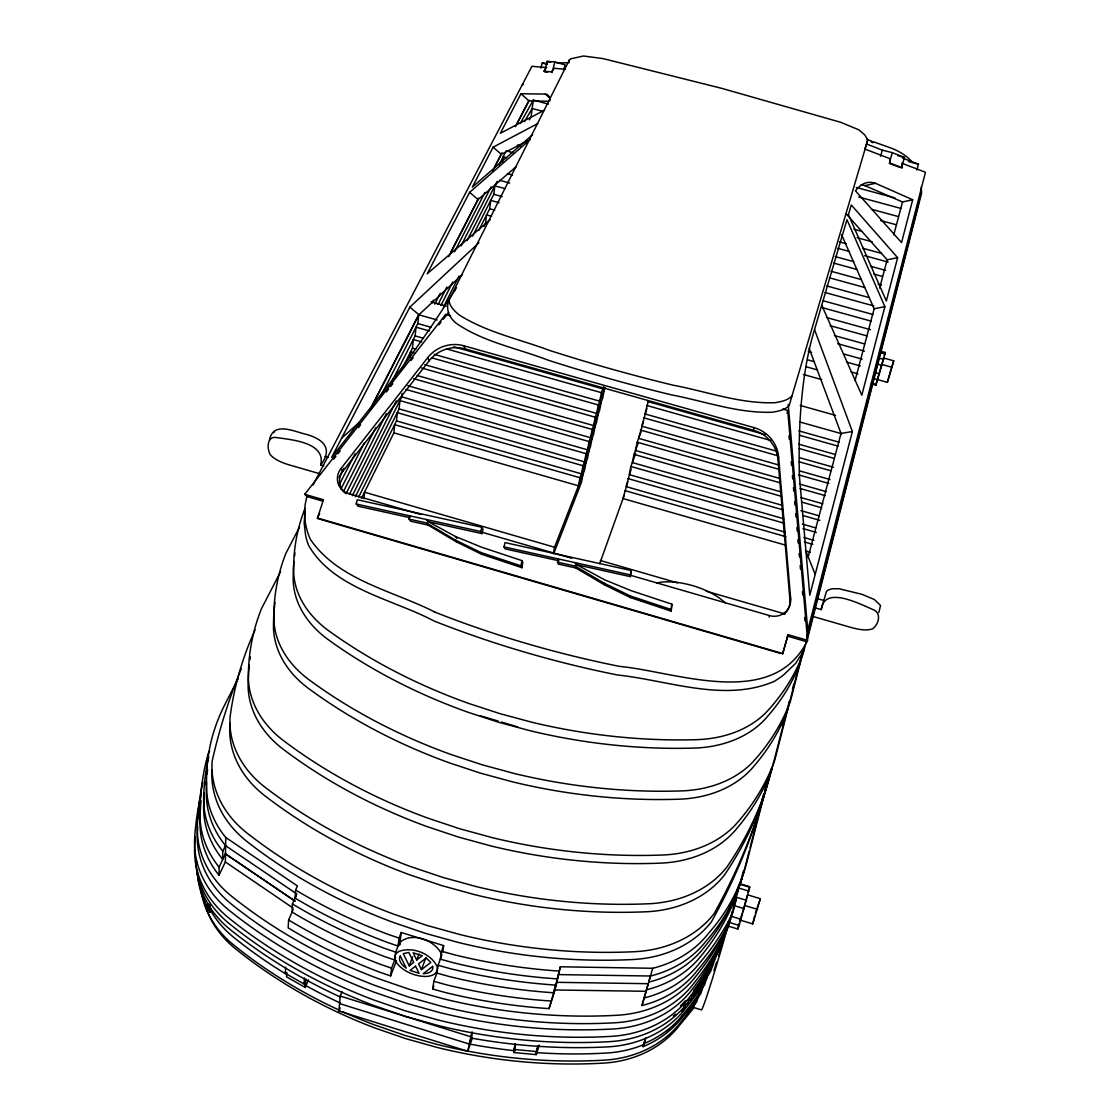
<?xml version="1.0" encoding="UTF-8"?>
<svg xmlns="http://www.w3.org/2000/svg" width="1120" height="1120" viewBox="0 0 1120 1120"><rect width="100%" height="100%" fill="white"/><g stroke="black" fill="none" stroke-linecap="round" stroke-linejoin="round"><path stroke-width="1.5" d="M210.098 904.148L208.04 908.502L208.068 903.868M211.218 909.314L209.776 912.366L209.832 904.736M238.238 678.426L224.7 704.914A243.544 198.534 6.9 0 0 206.556 780.878A114.59 93.226 0.8 0 0 225.736 837.466L225.358 861.952L219.016 875.238L219.114 867.174A114.184 93.94 0.1 0 1 200.144 810.208A311.458 256.802 10 0 1 208.166 753.844L209.65 750.932M296.94 894.054L225.47 845.628L222.768 851.256L222.656 859.418L218.484 853.846A113.806 93.38 0.4 0 1 203.77 802.914A281.456 231.98 8.6 0 1 204.33 792.96M285.6 967.274L285.264 973.308L304.066 983.99L306.11 979.16M293.188 909.538L288.61 919.968L288.176 927.892A457.912 348.628 10.3 0 0 379.932 972.258L390.586 975.912L396.48 960.722M286.804 972.356L286.552 976.836L305.228 987.476L308.42 979.888M296.184 895.398L292.404 903.966L292.082 912.072A458.57 346.878 10.4 0 0 384.034 956.354L394.702 959.994L395.682 952.14L400.232 940.478M442.68 951.916L443.646 945.588L401.226 932.512L399.042 938.098L398.048 946.05L387.352 942.396A459.578 345.618 10.4 0 1 295.134 898.142L295.61 890.036L297.43 885.934L225.736 837.466M323.736 465.85L320.712 464.982C326.13 441.854 290.388 439.768 275.338 437.374C266.546 437.01 267.106 449.372 270.312 454.804C275.128 459.998 282.03 462.63 288.638 464.73L320.502 473.942M320.712 464.982C334.166 447.356 321.384 438.55 305.9 434.252C294.63 431.76 273.098 420.854 269.444 440.076M304.066 983.99L304.472 977.984M305.228 987.476L305.732 980.028M363.972 498.722L364.49 492.198L554.526 547.232L553.392 553.63M472.276 1038.212L467.74 1051.26L338.87 1011.01L340.242 996.072L342.006 991.704M393.876 432.866L394.632 424.662L579.978 477.736L578.48 485.8L393.876 432.866L361.424 498.414M396.494 420.924L397.264 412.65L583.002 465.724L581.49 473.844L396.494 420.924L358.568 497.238M355.32 496.748L399.126 408.912L399.91 400.582L586.026 453.67L593.516 434.574L595.07 426.314M352.268 495.782L401.772 396.872L402.094 393.512M410.088 357L410.592 351.834L413.938 352.786M401.1 370.51L412.44 348.194L413.28 339.528L421.68 341.908M391.986 381.318L415.128 335.902L415.996 327.18L429.45 330.974M380.436 396.662L417.844 323.568L418.712 314.776L437.094 319.942M449.064 300.02C445.298 308.882 449.274 317.856 456.316 323.33C483.616 342.146 517.44 348.306 547.932 360.108A883.624 445.074 12.3 0 0 671.132 394.8C704.606 401.128 737.954 413.49 772.436 412.216C778.302 411.18 784.882 410.102 789.152 405.566L867.818 139.832L864.766 134.918L858.886 129.85L840.742 122.318L722.092 88.438L603.162 58.618L583.52 56L571.298 58.674L569.464 59.724L449.064 300.02C449.316 306.376 454.636 311.094 459.144 314.916C486.626 332.36 519.33 339.094 549.486 350.406A886.704 443.996 12.3 0 0 673.246 385.21C706.874 391.566 740.362 403.956 774.998 402.71C780.878 401.674 787.486 400.624 791.784 396.074M390.586 975.912L391.538 968.142L395.682 957.488M478.702 230.538L489.678 208.768L490.714 200.396L499.114 202.706M472.64 236.124L493.808 194.292L494.858 185.864L504.952 188.636M399.63 945.21L401.226 932.512M502.502 161.938L503.146 156.814L506.52 157.738M548.478 104.146L533.33 100.044L531.034 116.858L529.326 119.784M558.264 558.922L557.508 562.198L558.25 564.074L575.806 567.966L604.506 584.878L630.49 597.604L671.146 611.114L671.846 604.17L630.966 590.604L604.604 579.796L576.52 564.578L575.204 562.66L575.848 564.55L630.336 576.618L631.022 570.486L505.022 542.598L504 546.896L505.078 548.87L559.02 560.812M671.146 611.114L671.846 604.17M569.002 62.846L569.464 59.724M769.342 774.914L746.942 861.924A243.88 199.794 9.8 0 1 708.358 933.52A115.276 96.222 15.6 0 1 652.68 968.282L560.35 966.798L555.03 989.982L549.052 1008.63A457.884 348.586 10.3 0 1 445.06 992.46L432.67 989.016L433.832 981.302L437.248 972.076M441.91 954.912L438.06 965.286L436.87 973.098L449.288 976.542A458.556 346.836 10.3 0 0 553.434 992.754L558.558 974.596L650.44 976.024A114.73 96.068 15.7 0 0 705.88 941.304A242.746 199.528 9.7 0 0 743.946 871.402M443.646 945.588L441.518 951.286L440.328 959.154L452.788 962.598A459.55 345.576 10.4 0 0 557.186 978.88L560.35 966.798M409.85 515.872L409.052 519.106L410.718 521.248L428.064 525.084L456.288 541.814L481.88 554.386L521.99 567.728L521.01 565.866L521.822 560.574L481.488 547.176L455.504 536.508L427.868 521.458L426.58 519.568L428.134 521.696L481.992 533.61L483.028 529.34L481.81 527.254L357.294 499.758L356.216 504.014L358.204 506.24L409.85 517.65M521.99 567.728L522.802 562.464L521.822 560.574M728 922.054L739.214 925.456L749.7 887.194L740.138 884.31M305.144 511.112L304.136 522.816L305.564 535.094A128.268 93.576 6.3 0 0 308.364 544.95C333.032 588.784 393.274 599.256 433.958 620.97A673.946 415.072 11.9 0 0 523.838 651.868A673.932 415.072 11.9 0 0 617.526 674.996C668.346 680.316 724.486 702.884 774.354 681.296A129.486 95.774 14.4 0 0 783.72 674.828L795.802 663.18L804.034 650.244M784.042 614.194A16.534 16.31 25.8 0 0 789.964 600.264L777.98 459.494A33.768 33.082 7.6 0 0 753.522 430.276L753.984 427.602L463.918 345.786A33.516 32.508 -21.7 0 0 427.686 357.686L340.886 468.678A16.324 15.834 -33.5 0 0 348.628 493.584L420.756 514.486M739.214 925.456L737.828 929.026L726.656 925.624M467.74 1051.26L471.94 1032.178M472.192 1032.164L471.114 1038.044C516.18 1046.164 562.086 1049.23 607.824 1046.878A112.49 96.796 16.3 0 0 685.804 1008.084A334.866 278.726 4.8 0 0 702.086 985.572L710.598 971.39L717.626 952.266L715.358 956.578A354.508 292.88 4.1 0 1 693.532 990.696M586.026 453.67L584.514 461.86L399.126 408.912M583.002 474.208L581.518 482.202L553.728 553.616M598.108 414.232L596.554 422.548L589.078 441.56L587.538 449.82L401.772 396.872M585.998 462.308L584.5 470.372L554.526 547.232M601.174 402.094L599.592 410.48L592.13 429.408L590.576 437.724L407.778 385.728M589.008 450.352L587.496 458.486L579.978 477.736M604.24 389.914L602.644 398.356L595.196 417.2L593.642 425.586L417.172 375.494M592.032 438.368L590.506 446.558L583.002 465.724M605.122 387.688L598.276 404.95L596.708 413.406L424.774 364.686M603.75 386.666L601.37 392.658L599.774 401.17L434.182 354.34M876.288 383.404L875.854 385.28L885.346 352.548L880.334 351.064M599.704 563.696L624.274 495.04M627.788 481.964L622.986 498.554L785.288 545.076M631.176 469.224L626.08 486.612L785.372 532.182M635.712 453.362L630.896 466.466L629.202 474.614L783.79 518.77M637.994 443.604L634.032 454.356L632.324 462.574L782.544 505.4M641.424 430.738L637.196 442.204L635.46 450.492L780.99 491.89M643.454 421.624L638.61 438.354L779.422 478.338M646.898 408.66L641.774 426.174L779.52 465.206M648.41 400.932L644.952 413.938L776.258 451.08M538.454 1045.464L536.508 1051.554L514.024 1049.44L515.256 1043.63M539.224 1045.142L536.186 1054.634L513.856 1052.534L515.382 1045.338M273.882 432.67L274.092 431.746M536.508 1051.554L537.81 1045.772M630.336 576.618L631.022 570.486M536.186 1054.634L537.824 1047.452M549.052 1008.63L556.794 982.324L648.228 983.696L641.984 1005.55A114.268 96.838 15.9 0 0 697.34 970.466A309.54 254.66 6.6 0 0 730.226 920.458L736.512 898.142L732.746 912.772A310.982 255.01 6.7 0 1 699.762 962.85A114.814 96.992 15.8 0 1 644.168 997.976M876.386 382.97L883.75 358.05L893.746 360.822L887.348 382.312L872.802 378.28M200.41 797.566L201.012 795.004M738.948 923.51L738.598 924.952M739.928 883.764L749.434 886.634L748.972 889.042L749.7 887.194M481.992 533.61L480.774 531.538L481.81 527.254M787.038 413.238L787.71 410.466L782.67 409.052M777.98 459.494L778.596 456.988A33.978 33.278 7.5 0 0 753.984 427.602M739.452 919.884L752.724 923.902L754.628 916.258M887.348 382.312L893.746 360.822M752.724 923.902L760.34 898.702L747.572 894.838L742.91 911.372M814.912 607.796L821.226 609.616L826.308 591.864L827.61 590.226L832.062 588.77L838.866 588.714L861.91 594.3L874.3 599.48L880.53 605.472L878.864 612.458M802.9 650.524L774.62 760.676A299.544 232.624 8.3 0 1 739.704 819.952L735.35 824.922A112.714 89.726 15.1 0 1 662.662 855.008A452.158 323.848 10.8 0 1 492.17 837.62L459.62 828.73L427.84 818.132A452.186 323.89 10.9 0 1 283.696 740.782A111.804 87.192 3.4 0 1 248.402 679.224L248.402 673.092A300.09 233.982 10.6 0 1 261.422 608.79L280.644 571.578M803.978 648.354L790.426 701.204A294.14 222.6 8.9 0 1 756.588 757.778L752.36 762.51A110.67 85.764 14.9 0 1 681.338 790.916A444.668 310.632 11 0 1 514.206 773.472L482.244 764.82L451.024 754.516A444.696 310.66 11.1 0 1 309.12 679.826A109.676 83.468 4.5 0 1 273.896 620.732L273.854 614.852A294.714 223.818 10.9 0 1 285.936 553.266L299.586 526.946M807.016 636.524L808.318 631.456M818.216 592.844L820.652 583.38M831.684 540.358L832.986 535.276M844.046 492.198L845.334 487.13M851.844 461.804L854.266 452.312M865.27 409.458L867.734 399.826M874.244 374.43L875.56 369.348M876.526 365.554L877.828 360.486M878.696 357.098L881.3 346.976M887.712 321.944L889.014 316.862M889.882 313.474L892.486 303.31M897.75 282.8L899.052 277.732M901.18 269.458L902.524 264.236M903.35 260.988L904.68 255.78M908.992 238.98L910.322 233.828M911.162 230.51L913.78 220.346M914.648 216.972L915.95 211.876M806.246 641.62L803.208 653.45A290.22 214.97 9.3 0 1 770.182 707.98L766.038 712.53A109.186 82.754 14.8 0 1 696.248 739.676A439.236 300.524 11.2 0 1 531.552 722.162L500.024 713.678L469.21 703.612A439.25 300.566 11.2 0 1 328.902 630.91A108.15 80.626 5.3 0 1 293.734 573.65L293.636 567.966A290.822 216.118 11.1 0 1 305.032 508.452M807.072 638.4L918.498 203.602M744.366 869.792L749.154 851.186M750.036 847.812L763.546 795.368M764.582 791.336L765.898 786.268M241.304 668.654A951.566 726.642 33.3 0 0 212.03 761.642L211.932 768.152A114.548 92.512 1.3 0 0 247.212 833.196A461.58 343.056 10.5 0 0 394.044 914.284L426.524 925.316L459.816 934.514A461.552 343.014 10.4 0 0 634.578 951.692A115.29 95.438 15.5 0 0 709.464 919.17L713.972 913.864A904.904 654.234 -8.9 0 0 769.328 777L771.512 768.53M782.418 726.152L783.72 721.07M255.094 629.93A478.142 379.792 17.6 0 0 229.992 717.738L229.922 724.066A113.204 89.88 2.4 0 0 265.23 787.374A456.988 333.55 10.7 0 0 410.746 866.614L442.904 877.436L475.832 886.48A456.974 333.508 10.6 0 0 648.494 903.77A114.03 92.596 15.3 0 0 722.302 872.452L726.74 867.314A472.388 365.61 1.8 0 0 771.96 768.88L789.39 701.092M792.428 689.22L793.744 684.138M814.534 329.602L852.376 431.536L809.774 595.238L799.442 476.392A292.908 96.908 81.7 0 1 814.534 329.602L846.972 219.66L884.87 306.67L861.826 395.22L821.73 305.214M897.624 257.656L886.34 301.014L848.442 214.676L851.298 204.974L897.624 257.656L887.152 259.812L846.132 213.752M912.688 199.752L901.544 242.592L855.47 190.848A141.4 45.444 79.7 0 1 875.462 183.288L912.688 199.752L902.524 201.964L864.906 185.64A141.05 45.976 79.6 0 0 861.196 184.814M738.388 925.792L737.828 929.026M540.904 68.11L542.234 63.028L547.26 63.434M563.892 69.44L565.096 64.876L554.876 61.95L547.246 61.376L544.502 71.862L547.54 72.17M552.076 72.618L554.876 61.95M434.91 612.136A676.48 414.68 11.9 0 0 619.458 666.372C675.766 671.622 773.08 710.906 807.562 640.332L788.074 634.676L782.754 653.562L317.408 518L319.648 513.618M808.01 557.578L841.008 433.426L809.102 348.208M855.078 380.492L874.146 308.77L841.568 234.64M879.634 288.12L887.152 259.812M893.774 234.878L902.524 201.964M736.47 892.934L737.758 888.244M867.818 139.832L865.046 148.47M698.306 993.188A289.156 242.004 7.1 0 0 702.94 986.72L700.798 993.636L697.858 997.822A287.854 241.654 7 0 1 682.794 1016.582A111.188 96.012 16.4 0 1 643.118 1046.64L645.414 1038.436M645.414 1038.884L644.112 1043.546A111.874 96.474 16.3 0 0 684.026 1013.348A318.5 266.168 5.5 0 0 699.888 992.096L704.606 984.732L706.972 977.438L705.096 980.434A319.942 266.56 5.5 0 1 693.812 996.674M883.078 358.82L883.288 358.078M450.716 315.784L445.676 314.37L304.752 494.298L307.034 496.552C302.708 510.65 304.346 526.316 310.534 539.588C338.744 580.594 393.232 590.772 435.036 612.164M782.614 654.01L788.074 634.676M641.984 1005.55L652.68 968.282M650.44 976.024L648.704 982.142A115.01 96.53 15.7 0 0 704.312 947.226A282.66 231.896 7.8 0 0 740.278 883.386L741.678 879.018L737.73 891.184A281.344 231.574 7.8 0 1 701.876 954.926A114.464 96.376 15.8 0 1 646.492 989.8M747.712 891.758L748.006 890.75M880.544 156.268L882.294 150.136L866.88 144.13M889.644 161.868L892.29 152.656L882.294 150.136M901.418 168L904.456 157.416L892.29 152.656M916.762 170.072L918.456 164.234L902.538 158.032M643.118 1046.64L645.834 1037.792M719.642 951.286L721.07 946.568M885.318 352.436L884.212 355.208M813.568 612.01L814.464 609.196M821.226 609.616C824.124 584.654 861.546 604.842 874.048 610.022C881.874 613.69 878.206 625.198 872.466 628.922C865.606 631.022 858.27 629.342 851.522 627.606L812.448 616.308M762.104 799.344L763.644 794.612M513.856 1052.534L514.892 1049.384M730.576 919.086L727.734 928.06A338.898 279.328 5 0 1 693.364 983.948A114.002 97.132 16 0 1 614.446 1022.798A456.904 349.818 10.2 0 1 441.602 1006.278L408.716 997.108L376.642 986.076A456.918 349.86 10.3 0 1 231.826 904.484A113.414 94.08 -0.3 0 1 197.428 831.936A339.864 283.08 11.5 0 1 197.694 826.644M514.024 1049.44L515.522 1044.89M739.676 921.06L742.42 912.828M755.384 913.206L760.34 898.702M471.898 1035.818L469.056 1043.98L339.556 1003.576M769.062 617.176L769.636 615.622A16.632 16.408 25.6 0 0 790.664 598.612L778.596 456.988M432.67 989.016L433.804 985.95M421.386 969.654L430.822 962.444L426.118 958.034L418.558 963.858L421.386 969.654L425.978 957.488M416.696 960.036L422.24 955.752L413.154 952.798L416.696 960.036L419.006 953.946M409.234 965.818L413.7 962.36L408.842 952.462L403.228 953.638L409.234 965.818L412.72 956.704M338.87 1011.01L340.158 1007.804M789.964 600.264L790.664 598.612M295.134 898.142L296.338 895.412M219.114 867.174L225.344 853.79L295.05 901.124M454.888 290.724L456.442 287.616M349.44 494.242L396.312 400.918M443.464 307.034L459.046 275.996M483.98 226.366L485.548 223.244L486.57 214.928L491.61 216.314M346.29 493.234L386.372 413.728M440.93 305.466L452.732 282.044M343.476 491.442L375.69 427.77M438.06 304.472L446.838 287.126M339.15 484.988L355.026 453.838M431.732 303.352L433.314 300.244M461.006 245.882L491.092 186.872M340.914 489.048L364.49 442.61M434.784 304.192L440.3 293.314M467.138 240.45L497.14 181.37M339.01 477.638L343.84 468.202M454.552 251.79L484.974 192.332M499.044 164.836L506.198 150.864L512.932 152.712M520.198 123.494L533.33 100.044M372.4 404.936L418.796 314.594M450.744 252.392L478.618 198.114M494.55 167.104L501.914 152.754M516.782 123.83L529.34 100.268M369.74 410.536L418.936 314.72L462.532 274.386M448.784 256.62L478.058 199.598L516.362 166.488M492.604 171.262L501.298 154.322L527.646 140.714M515.494 126.686L528.794 100.772L548.674 101.304M478.94 242.76L409.836 307.16L331.674 457.296L404.474 364.378A285.544 52.948 -50.9 0 0 455.364 289.296M530.222 139.482L469.63 192.318L427.21 273.784L490.21 219.66M537.754 123.55L493.136 147.168L472.346 187.11L532.588 134.764M550.116 98.28L545.426 94.08L520.94 93.758L500.36 133.28L544.432 110.222M313.026 485.058L531.93 66.29L546.686 67.62M524.468 121.604L532.182 108.486L542.276 111.216M333.704 459.172L335.846 456.442M338.002 453.698L340.144 450.954M358.4 427.644L360.556 424.9M386.33 391.986L388.472 389.242M390.628 386.498L392.77 383.754M411.026 360.444L413.182 357.7M438.956 324.786L441.098 322.042M443.254 319.312L448.616 312.452M346.052 493.668A16.226 15.75 -33.6 0 1 342.944 471.1L429.212 360.752A33.32 32.312 -21.8 0 1 465.22 348.922L753.522 430.276M696.822 997.43L698.894 994.784L696.584 1001.938L681.072 1021.734A110.6 95.704 16.5 0 1 604.352 1060.136A444.5 346.668 10.2 0 1 436.814 1044.344L404.964 1035.426L373.884 1024.674A444.528 346.71 10.3 0 1 343.07 1011.878M693.434 1004.094L695.492 1001.602L693.21 1008.686L679.868 1024.884A109.928 95.256 16.5 0 1 603.61 1063.104A442.05 345.408 10.3 0 1 437.136 1047.438L405.482 1038.576L374.598 1027.88A442.064 345.45 10.3 0 1 235.102 948.458A109.41 92.344 -1 0 1 204.596 903.308M545.692 68.796L543.732 71.162L551.292 71.904L554.302 68.306L565.432 69.3M341.614 438.214L358.526 423.024M864.906 185.64L875.462 183.288M874.146 308.77L884.87 306.67M841.008 433.426L852.376 431.536M555.03 989.982L646.044 991.298M356.216 504.014L480.774 531.538M409.052 519.106L426.51 522.97L454.902 539.798L480.648 552.44L521.01 565.866M504 546.896L630.042 574.812M557.508 562.198L575.162 566.104L604.044 583.128L630.196 595.924L671.09 609.518M897.876 155.75L904.456 157.416M542.234 63.028L547.274 64.386M908.46 161.532L918.456 164.234M856.268 187.46L894.95 197.932M858.788 197.008L900.872 208.418M871.43 209.258L898.394 216.58M880.754 220.542L895.944 224.672M853.916 229.194L862.33 231.476M517.384 145.04L520.758 145.95M857.094 237.706L872.242 241.836M839.398 241.892L846.132 243.726M862.96 248.332L881.468 253.386M837.746 248.318L849.52 251.538M864.654 255.668L888.188 262.108M835.198 256.578L853.706 261.646M870.534 266.252L885.668 270.396M507.416 173.642L512.456 175.028M833.532 263.046L857.066 269.5M873.88 274.106L882.28 276.416M499.618 180.278L509.712 183.05M830.998 271.25L861.28 279.566M878.094 284.186L881.454 285.11M829.318 277.788L864.612 287.49M493.808 194.292L502.208 196.616M826.798 285.936L868.84 297.5M825.104 292.516L873.838 305.942M489.678 208.768L494.718 210.168M822.598 300.608L873.04 314.524M822.57 307.72L871.29 321.174M826.812 317.618L870.52 329.7M830.116 325.696L867.076 335.93M834.372 335.552L864.626 343.938M880.096 352.478L885.094 353.864M441.532 951.244L454.048 954.716A461.538 345.786 10.4 0 0 558.978 971.082M438.06 965.286L450.534 968.744A460.544 347.06 10.3 0 0 555.198 985.054M837.662 343.7L864.528 351.162M878.668 358.05L883.68 359.45M882.112 364.518L892.136 367.304M843.612 353.976L862.106 359.114M877.016 364L882.028 365.4M808.262 351.442L811.608 352.38M846.874 362.18L860.3 365.918M874.524 372.582L879.55 373.982M807.492 359.786L814.212 361.662M851.172 371.952L857.892 373.828M871.234 383.054L876.218 384.44M872.522 384.216L875.826 385.14M805.728 366.632L817.474 369.908M433.832 981.302L446.292 984.76A459.872 348.824 10.3 0 0 550.788 1001.014M803.292 374.458L821.772 379.624M431.074 301.868L446.138 306.096M800.226 405.454L835.604 415.38M799.568 421.904L841.638 433.734M417.844 323.568L431.27 327.348M798.826 430.878L839.062 442.204M799.386 435.232L838.012 446.124M415.128 335.902L423.514 338.268M453.684 346.78L602.868 388.892M648.13 401.66L765.212 434.7M798.658 444.15L835.45 454.524M446.866 349.02L601.37 392.658M646.73 405.454L770.728 440.482M799.218 448.532L834.4 458.458M412.44 348.194L415.786 349.132M799.834 457.744L833.504 467.264M432.376 358.008L598.276 404.95M643.538 417.76L777.308 455.616M799.036 461.762L830.816 470.75M799.68 470.918L829.92 479.486M421.274 367.892L595.196 417.2M640.36 430.01L778.372 469.14M798.574 474.866L828.87 483.462M799.54 484.05L826.35 491.666M413.574 378.672L592.13 429.408M637.196 442.204L779.954 482.762M800.1 488.488L825.3 495.642M801.052 497.602L822.808 503.79M547.246 61.376L550.606 62.328M405.93 389.424L589.078 441.56M634.032 454.356L781.522 496.342M801.626 502.068L821.744 507.794M800.912 510.636L819.266 515.858M630.896 466.466L783.076 509.866M803.152 515.592L819.868 520.352M802.27 524.048L815.71 527.884M627.774 478.52L784.63 523.348M802.984 528.584L816.34 532.406M803.824 537.46L813.876 540.344M624.652 490.518L785.932 536.704M804.412 541.982L812.812 544.39M805.364 550.844L810.376 552.272M325.122 456.554L328.132 457.422M817.278 598.57L823.564 600.39M600.348 560.504L677.572 582.876M706.118 591.136L785.022 613.984M482.818 532.476L571.704 558.25M630.42 575.26L769.636 615.622M304.752 494.298L323.442 499.73L317.38 518.462L780.934 653.52M307.034 496.552L322.518 501.06M787.388 636.104L806.75 641.732L921.494 193.578A141.344 83.762 13.1 0 0 921.27 187.782L921.2 187.054M480.214 715.722L498.176 721.07M501.438 722.05L517.762 726.908M737.688 887.712L748.888 891.086M735.294 896.938L746.536 900.34M744.856 905.548L757.68 909.426M734.608 905.744L744.254 908.656M731.5 916.412L741.146 919.324M693.448 1007.44L701.498 1009.918A109.41 3.094 -74.3 0 0 732.214 911.498M340.242 996.072L470.386 1036.644M399.042 938.098L388.29 934.43A461.566 345.828 10.4 0 1 295.61 890.036M395.682 952.14L384.944 948.472A460.558 347.102 10.4 0 1 292.544 904.05L292.404 903.966M391.538 968.142L380.828 964.474A459.886 348.866 10.3 0 1 288.61 919.968M866.754 139.398L871.64 141.134L871.36 142.1L872.984 142.688L873.278 141.722L890.834 147.98A40.096 23.366 14.7 0 1 911.806 161.616M889.21 163.408L899.892 167.426M864.71 149.002L889.56 158.508L890.232 163.17L902.412 167.776L901.978 164.71M901.754 163.17L925.456 172.242L807.758 630.322L788.228 404.418M340.396 997.024C301.224 979.09 264.166 956.634 230.468 929.782A111.958 93.758 -0.8 0 1 196.826 870.772M225.344 853.79L294.91 901.026M225.358 861.952L293.118 908.082M409.836 307.16L418.936 314.72M469.63 192.318L478.058 199.598M493.136 147.168L501.298 154.322M520.94 93.758L528.794 100.772M340.886 468.678L342.944 471.1M222.768 851.256L218.582 845.684A114.338 93.52 0.5 0 1 203.798 794.668A282.772 232.302 8.7 0 1 208.754 756.756M426.51 522.97L428.064 525.084M454.902 539.798L456.288 541.814M455.504 536.508L456.89 538.538M480.648 552.44L481.88 554.386M427.686 357.686L429.212 360.752M441.574 954.156C435.022 940.632 413.49 931.826 400.834 941.598A21.994 11.662 20.8 0 0 399.728 944.44M463.918 345.786L465.22 348.922M805.952 551.306L815.192 574.406M575.162 566.104L575.806 567.966M604.044 583.128L604.506 584.878M630.196 595.924L630.49 597.604M787.71 410.466L807.562 640.332M788.984 435.75L789.278 439.208M791.224 461.706L791.518 465.178M792.414 475.552L792.708 479.024M793.464 487.676L793.758 491.134M794.654 501.522L794.948 504.98M795.704 513.646L795.998 517.104M796.894 527.492L797.188 530.95M797.944 539.602L798.238 543.074M799.134 553.448L799.442 556.92M800.184 565.572L800.478 569.03M802.424 591.542L802.718 595M804.664 617.498L804.958 620.97M545.426 94.08A138.866 25.144 -49.8 0 1 550.032 100.702M743.554 870.478A109.41 3.094 -74.3 0 1 733.124 908.264M739.074 884.24A87.276 2.464 -74.3 0 1 737.758 889.056M736.876 892.29A87.276 2.464 -74.3 0 1 735.532 897.134M726.642 928.466A87.276 2.464 -74.3 0 1 725.186 933.506M722.316 943.264A87.276 2.464 -74.3 0 1 720.832 948.22M719.866 951.44A87.276 2.464 -74.3 0 1 718.466 956.06M716.576 962.248A87.276 2.464 -74.3 0 1 713.916 970.732M656.712 582.988A45.374 19.516 17 0 1 725.214 602.854M557.228 63.378A39.466 22.834 9.3 0 1 566.986 62.762M521.85 85.596A140.364 82.908 10.7 0 1 523.152 84.07M800.506 661.878A288.932 214.872 9.3 0 1 767.564 716.38A108.682 82.712 14.8 0 1 693.924 748.09A437.43 300.58 11.2 0 1 529.984 730.702L498.61 722.26L467.936 712.236A437.458 300.608 11.2 0 1 328.3 639.702A107.66 80.584 5.2 0 1 293.216 576.828A289.534 216.006 11.1 0 1 293.958 561.428M294.518 556.36A289.534 216.006 11.1 0 1 294.98 553M787.752 709.52A292.81 222.446 8.9 0 1 753.998 766.052A110.152 85.68 15 0 1 679.056 799.204A442.82 310.632 11 0 1 512.694 781.886L480.9 773.276L449.82 763.014A442.848 310.66 11.1 0 1 308.602 688.506A109.186 83.398 4.4 0 1 273.504 623.616A293.398 223.664 10.9 0 1 275.016 602.434M771.96 768.88A298.172 232.428 8.3 0 1 737.142 828.1A112.182 89.628 15.2 0 1 660.422 863.142A450.254 323.778 10.8 0 1 490.756 845.894L458.36 837.046L426.72 826.476A450.268 323.82 10.9 0 1 283.29 749.322A111.286 87.108 3.3 0 1 248.178 681.744A298.718 233.758 10.6 0 1 249.256 665.126M249.942 659.652A298.718 233.758 10.6 0 1 250.348 656.922M769.328 777A470.218 365.218 1.7 0 1 724.206 875.322A113.498 92.484 15.4 0 1 646.296 911.764A455.014 333.382 10.6 0 1 474.474 894.614L441.7 885.598L409.71 874.832A455.042 333.424 10.7 0 1 264.908 795.802A112.672 89.768 2.3 0 1 229.838 726.278A475.902 379.33 17.6 0 1 230.23 723.31M766.318 786.66A900.578 653.282 -9.1 0 1 711.48 921.732A114.744 95.312 15.6 0 1 632.422 959.546A459.564 342.832 10.4 0 1 458.528 942.508L425.404 933.352L393.078 922.362A459.578 342.874 10.5 0 1 246.974 841.498A114.016 92.386 1.2 0 1 211.974 770.07M205.212 784.49A281.456 231.98 8.6 0 1 205.59 781.676M730.226 920.458A340.466 279.734 5.1 0 1 695.758 976.43A114.548 97.286 15.9 0 1 616.504 1015.308A458.864 350.07 10.3 0 1 442.806 998.648L409.766 989.45L377.524 978.376A458.892 350.112 10.3 0 1 231.98 896.546A113.946 94.22 -0.2 0 1 197.414 823.858A341.446 283.5 11.5 0 1 202.776 782.152M198.296 818.734A339.864 283.08 11.5 0 1 198.856 813.498M200.984 800.814A310.016 256.452 9.9 0 0 200.144 818.37A113.652 93.8 0 0 0 219.016 875.238M685.426 1000.818A113.638 97.272 16.1 0 1 680.456 1005.928M195.636 861.476A112.56 94.052 -0.8 0 0 229.726 924A453.67 350.308 10.3 0 0 373.31 1005.326L405.132 1016.302L437.738 1025.402A453.656 350.266 10.2 0 0 609.196 1041.67A113.106 97.104 16.2 0 0 687.596 1002.764A352.884 292.46 4 0 0 712.936 964.026L712.908 964.194A336.406 279.132 4.8 0 1 694.988 991.9M199.794 800.352A371.714 310.576 13.1 0 0 194.698 837.452A113.708 94.5 -0.5 0 0 229.11 910.308A457.898 351.358 10.3 0 0 374.234 992.222L406.378 1003.282L439.348 1012.48A457.884 351.302 10.2 0 0 612.626 1029A114.268 97.594 16.1 0 0 691.768 989.94A370.146 304.514 3.5 0 0 723.016 938.728L720.552 946.246A368.452 304.066 3.4 0 1 689.402 997.388A113.736 97.426 16.1 0 1 610.61 1036.406A455.91 351.036 10.2 0 1 438.158 1020.012L405.356 1010.856L373.366 999.824A455.938 351.078 10.3 0 1 228.97 918.162A113.176 94.346 -0.7 0 1 194.726 845.446A369.992 310.114 13.2 0 1 195.426 836.78M685.468 1007.202A112.392 96.628 16.2 0 1 681.87 1011.5M692.202 998.788A319.942 266.56 5.5 0 1 690.55 1000.888M688.884 1002.988A319.942 266.56 5.5 0 1 687.19 1005.06M208.04 908.502A111.342 93.464 -0.9 0 1 197.316 870.114M685.482 1004.066A113.022 96.964 16.2 0 1 683.634 1006.194M675.5 1014.188A113.022 96.964 16.2 0 1 673.288 1016.036M693.322 994.14A336.406 279.132 4.8 0 1 691.614 996.366M689.878 998.578A336.406 279.132 4.8 0 1 688.128 1000.776M196.406 864.164A111.958 93.758 -0.8 0 1 196.406 860.86M209.776 912.366A110.656 93.03 -0.9 0 1 202.454 895.3M535.57 1052.562A446.362 346.962 10.2 0 0 606.284 1053.052A111.118 95.872 16.4 0 0 643.678 1044.624M515.228 1050.77A446.362 346.962 10.2 0 1 471.324 1044.372M683.326 1014.622A111.118 95.872 16.4 0 1 678.902 1019.97M668.724 1029.714A111.118 95.872 16.4 0 1 666.484 1031.492M340.564 1003.114A446.39 347.004 10.3 0 1 304.878 985.082M285.628 973.868A446.39 347.004 10.3 0 1 233.688 937.314A110.572 92.918 -0.9 0 1 210.672 910.504M339.892 1010.436A444.528 346.71 10.3 0 1 233.52 944.832A110.082 92.764 -1 0 1 200.578 888.146M225.61 845.712A114.058 93.1 0.7 0 1 206.514 789.222A242.41 198.268 6.8 0 1 206.598 782.586M207.088 774.34A242.41 198.268 6.8 0 1 207.578 769.426M400.26 955.976L399.476 957.964A17.416 9.156 20.8 0 0 403.508 966L406.308 968.184L400.26 955.976M398.566 951.538L396.102 953.736A22.106 11.62 20.8 0 0 400.12 966.77C407.036 972.804 416.08 976.262 425.25 976.472A22.134 11.634 20.8 0 0 437.038 966.392C430.542 953.19 412.244 946.288 398.566 951.538M415.562 966.168L410.088 970.382L419.062 973.294L415.562 966.168M432.642 966.378L423.318 973.658A17.43 9.156 20.8 0 0 432.796 968.254L432.642 966.378"/></g></svg>
